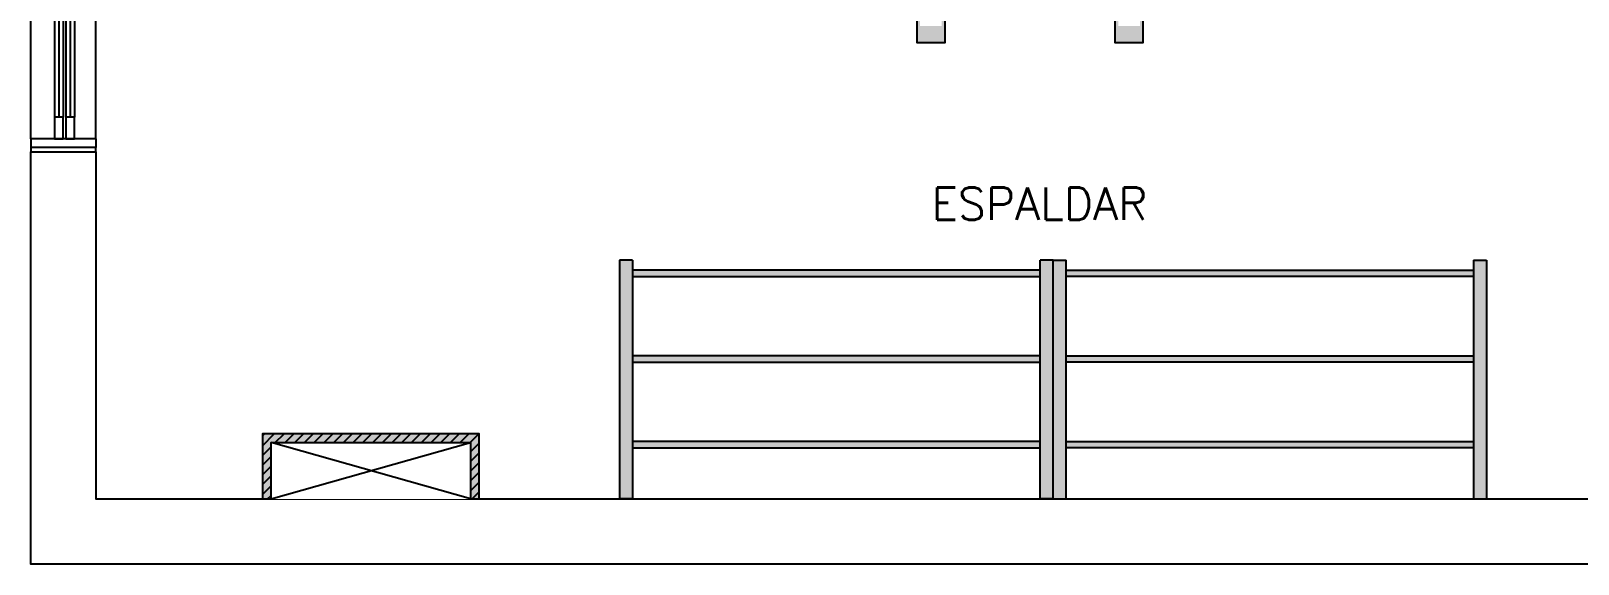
# Model space of a CAD drawing. Header units: inches. Extents: x -55 to 844, y -103 to 167.
# Drawn here: x 812.045 to 815.613, y 40.926 to 42.154 of the extents above; entities that cross this region are included whole.
import ezdxf

# ---------------------------------------------------------------- set-up
doc = ezdxf.new("R2010")
doc.units = ezdxf.units.IN
doc.header["$MEASUREMENT"] = 0
doc.set_wipeout_variables(frame=1)
for name, color, linetype in [('AI-Caixilhos', 2, 'Continuous'), ('AI-Hatch mob', 254, 'Continuous'), ('AI-Mob', 2, 'Continuous'), ('AI-Pen 05', 5, 'Continuous'), ('AI-Texto acabamento', 1, 'Continuous')]:
    doc.layers.add(name, color=color, linetype=linetype)
doc.styles.add('RS50', font='romans.shx', dxfattribs={"height": 0.1})

# ---------------------------------------------------------------- blocks, each defined once
blk = doc.blocks.new('Multi-Estação')
at = {"layer": 'AI-Hatch mob', "true_color": 0xd3bf96}
h = blk.add_hatch(color=9, dxfattribs=at)
h.paths.add_polyline_path([(-2.35, -0.0076), (-2.1759, -0.0076), (-2.1759, 0), (-2.3113, 0), (-2.3113, 0.05), (-2.1759, 0.05), (-2.1759, 0.0576), (-2.35, 0.0576)])
h.paths.add_polyline_path([(-2.35, 0.4493), (-2.1759, 0.4493), (-2.1759, 0.457), (-2.3113, 0.457), (-2.3113, 0.507), (-2.1759, 0.507), (-2.1759, 0.5146), (-2.35, 0.5146)])
edge = h.paths.add_edge_path()
edge.add_ellipse((-1.6876, 0.3174), major_axis=(0, -0.0163), ratio=0.5, start_angle=180, end_angle=270)
edge.add_line((-1.689, 0.3337), (-1.6857, 0.3337))
edge.add_line((-1.6857, 0.3337), (-1.6857, 0.4451))
edge.add_line((-1.6857, 0.4451), (-1.7668, 0.4451))
edge.add_line((-1.7668, 0.4451), (-1.7668, 0.2644))
edge.add_line((-1.7668, 0.2644), (-1.7016, 0.2644))
edge.add_ellipse((-1.703, 0.2535), major_axis=(0, -0.0109), ratio=0.455596, start_angle=0, end_angle=180, ccw=False)
edge.add_line((-1.7016, 0.2426), (-1.7668, 0.2426))
edge.add_line((-1.7668, 0.2426), (-1.7668, 0.0619))
edge.add_line((-1.7668, 0.0619), (-1.6857, 0.0619))
edge.add_line((-1.6857, 0.0619), (-1.6857, 0.1732))
edge.add_line((-1.6857, 0.1732), (-1.689, 0.1732))
edge.add_ellipse((-1.6876, 0.1896), major_axis=(0, 0.0163), ratio=0.5, start_angle=90, end_angle=180, ccw=False)
edge.add_line((-1.6958, 0.1896), (-1.6958, 0.3174))
for points in [[(-2.1759, 0.5146), (-2.35, 0.5146), (-2.35, 0.4493), (-2.1759, 0.4493)], [(-2.1759, 0.0576), (-2.35, 0.0576), (-2.35, -0.0076), (-2.1759, -0.0076)]]:
    blk.add_lwpolyline(points)
blk = doc.blocks.new('*U93')
at = {"ltscale": 0.5}
for p, q in [((0.002, 2.68), (-0.148, 2.68)), ((-0.148, 2.68), (0.002, 2.68)), ((-0.148, 2.68), (-0.148, 2.66)), ((0.002, 2.68), (0.002, 2.66)), ((-0.148, 2.66), (0.002, 2.66)), ((-0.148, 0.02), (0.002, 0.02)), ((-0.148, 0.02), (-0.148, 0)), ((-0.148, 0), (0.002, 0)), ((0.002, 0.02), (0.002, 0))]:
    blk.add_line(p, q, dxfattribs=at)
at = {"color": 1, "ltscale": 0.25}
for p, q in [((-0.148, 0.02), (-0.148, 2.66)), ((0.002, 0.02), (0.002, 2.66)), ((-0.0985, 2.61), (-0.0985, 0.07)), ((-0.0785, 2.61), (-0.0785, 0.07)), ((-0.072, 2.61), (-0.072, 0.07)), ((-0.052, 2.61), (-0.052, 0.07))]:
    blk.add_line(p, q, dxfattribs=at)
at = {"color": 252, "ltscale": 0.25}
for p, q in [((-0.0885, 2.61), (-0.0885, 0.07)), ((-0.062, 2.61), (-0.062, 0.07))]:
    blk.add_line(p, q, dxfattribs=at)
at = {"color": 1, "ltscale": 0.25}
for points in [[(-0.148, 2.68), (0.002, 2.68), (0.002, 2.69), (-0.148, 2.69)], [(-0.148, 0), (0.002, 0), (0.002, -0.01), (-0.148, -0.01)]]:
    blk.add_lwpolyline(points, close=True, dxfattribs=at)
at = {"ltscale": 0.25}
for points in [[(-0.0785, 2.66), (-0.0985, 2.66), (-0.0985, 2.61), (-0.0785, 2.61)], [(-0.052, 2.66), (-0.072, 2.66), (-0.072, 2.61), (-0.052, 2.61)], [(-0.0985, 0.07), (-0.0785, 0.07), (-0.0785, 0.02), (-0.0985, 0.02)], [(-0.072, 0.07), (-0.052, 0.07), (-0.052, 0.02), (-0.072, 0.02)]]:
    blk.add_lwpolyline(points, close=True, dxfattribs=at)
blk = doc.blocks.new('ESPALDAR ALONGAMENTO')
at = {"layer": 'AI-Hatch mob'}
for points in [[(-32.824, 6.2341), (-32.794, 6.2341), (-32.794, 6.7841), (-32.824, 6.7841)], [(-31.854, 6.2341), (-31.824, 6.2341), (-31.824, 6.7841), (-31.854, 6.7841)], [(-32.794, 6.7466), (-31.854, 6.7466), (-31.854, 6.7616), (-32.794, 6.7616)], [(-32.794, 6.5491), (-31.854, 6.5491), (-31.854, 6.5641), (-32.794, 6.5641)], [(-32.794, 6.3516), (-31.854, 6.3516), (-31.854, 6.3666), (-32.794, 6.3666)]]:
    blk.add_hatch(color=254, dxfattribs=at).paths.add_polyline_path(points)
for p, q in [((-32.824, 6.2341), (-32.824, 6.7841)), ((-32.824, 6.7841), (-32.794, 6.7841)), ((-31.854, 6.7841), (-31.824, 6.7841)), ((-31.824, 6.7841), (-31.824, 6.2341)), ((-32.824, 6.2341), (-32.794, 6.2341)), ((-31.854, 6.2341), (-31.824, 6.2341))]:
    blk.add_line(p, q)
for points in [[(-32.794, 6.2341), (-32.794, 6.7841)], [(-31.854, 6.7841), (-31.854, 6.2341)]]:
    blk.add_lwpolyline(points)
for points in [[(-32.794, 6.7466), (-32.794, 6.7616), (-31.854, 6.7616), (-31.854, 6.7466)], [(-32.794, 6.5491), (-32.794, 6.5641), (-31.854, 6.5641), (-31.854, 6.5491)], [(-32.794, 6.3516), (-32.794, 6.3666), (-31.854, 6.3666), (-31.854, 6.3516)]]:
    blk.add_lwpolyline(points, close=True)
blk = doc.blocks.new('PILARETE EM MADEIRA - DIMENSIONÁVEL')
blk.add_wipeout([(0.02, 0), (0.48, 0), (0.48, 0.13), (0.02, 0.13)])
at = {"layer": 'AI-Hatch mob', "true_color": 0x836344}
blk.add_hatch(color=37, dxfattribs=at).paths.add_polyline_path([(0.02, 0), (0.02, 0.13), (0.48, 0.13), (0.48, 0), (0.5, 0), (0.5, 0.15), (0, 0.15), (0, 0)])
at = {"layer": 'AI-Hatch mob'}
h = blk.add_hatch(dxfattribs=at)
h.set_pattern_fill('ANSI31', color=1, scale=0.005, angle=180.0003)
h.set_pattern_definition([(225.000259, (-52.378875, 64.384175), (0.011225371, -0.0112252694), [])])
h.paths.add_polyline_path([(0.02, 0), (0.02, 0.13), (0.48, 0.13), (0.48, 0), (0.5, 0), (0.5, 0.15), (0, 0.15), (0, 0)])
blk.add_lwpolyline([(0.02, 0), (0.02, 0.13), (0.48, 0.13), (0.48, 0), (0.5, 0), (0.5, 0.15), (0, 0.15), (0, 0), (0.02, 0)])
at = {"layer": 'AI-Hatch mob', "color": 1}
for p, q in [((0.02, 0), (0.48, 0.13)), ((0.48, 0), (0.02, 0.13))]:
    blk.add_line(p, q, dxfattribs=at)
blk = doc.blocks.new('HFGFDA')
at = {"layer": 'AI-Pen 05'}
blk.add_lwpolyline([(315.6109, -61.1077), (315.6109, -61.2577), (309.9059, -61.2577), (309.9059, -60.3077), (310.0559, -60.3077), (310.0559, -61.1077), (315.6109, -61.1077)], dxfattribs=at)
at = {"layer": 'AI-Caixilhos', "xscale": -1}
blk.add_blockref('*U93', (309.9079, -60.2977), dxfattribs=at)
at = {"layer": 'AI-Mob', "rotation": 90}
blk.add_blockref('Multi-Estação', (312.4634, -57.7061), dxfattribs=at)
at = {"layer": 'AI-Mob', "xscale": -1}
blk.add_blockref('ESPALDAR ALONGAMENTO', (279.4393, -67.3417), dxfattribs=at)
at = {"layer": 'AI-Mob'}
blk.add_blockref('ESPALDAR ALONGAMENTO', (345.0872, -67.3417), dxfattribs=at)
at = {"layer": 'AI-Texto acabamento', "insert": (311.0265, -60.3898), "char_height": 0.075, "width": 2.441012, "attachment_point": 1, "style": 'RS50'}
blk.add_mtext('\\pi0.95622;ESPALDAR', dxfattribs=at)
at = {"layer": 'AI-Mob'}
blk.add_blockref('PILARETE EM MADEIRA - DIMENSIONÁVEL', (310.4399, -61.1077), dxfattribs=at)

msp = doc.modelspace()

# ---------------------------------------------------------------- block references
msp.add_blockref('HFGFDA', (502.1389, 102.1832))

doc.saveas('drawing.dxf')
